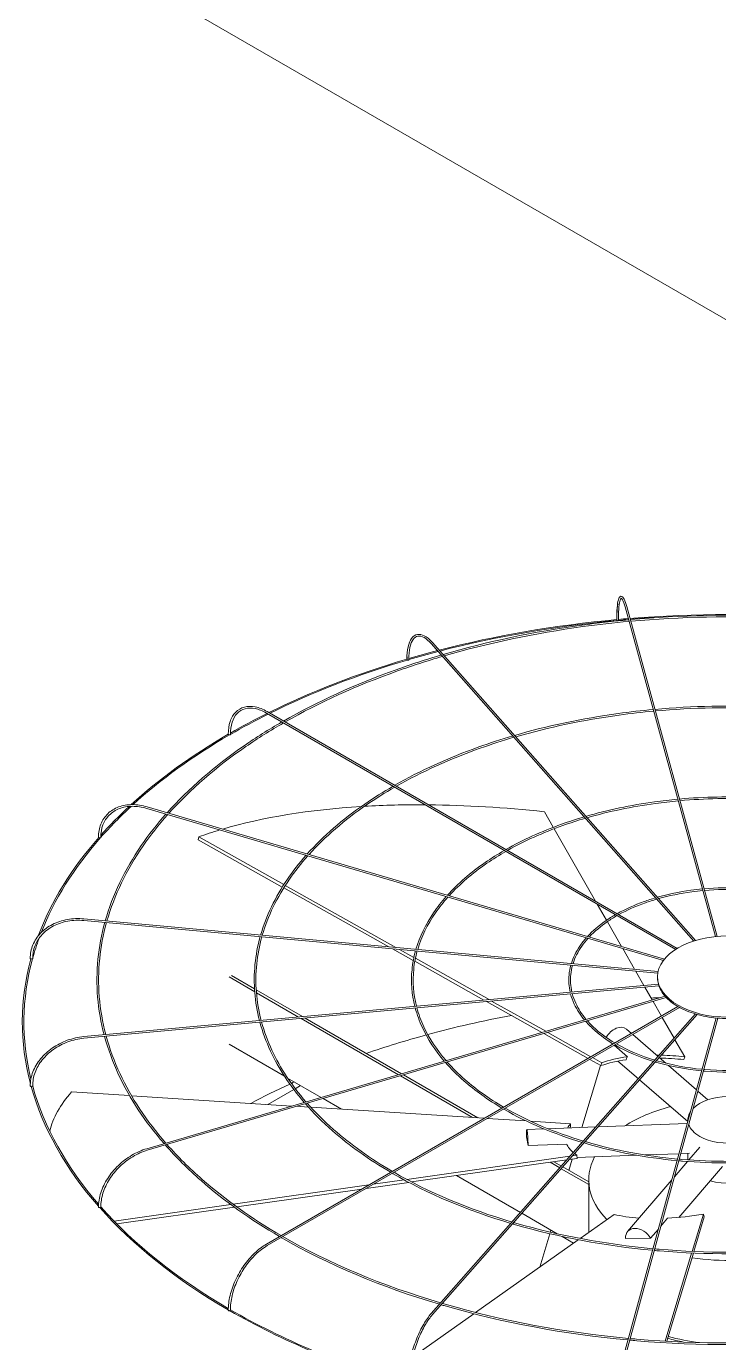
# Model space of a CAD drawing. Header units: millimetres. Extents: x -312439 to 477422, y -331570 to 212570.
# Drawn here: x 363799 to 364827, y 107253 to 109208 of the extents above; entities that cross this region are included whole.
import ezdxf

# ---------------------------------------------------------------- set-up
doc = ezdxf.new("R2010")
doc.units = ezdxf.units.MM

msp = doc.modelspace()

# ---------------------------------------------------------------- linework, layer by layer
at = {"color": 5, "linetype": 'Continuous', "lineweight": 0, "extrusion": (-1.11022e-16, 0.816497, 0.57735)}
msp.add_line((360696.16, 111163.431), (370500.469, 105502.91), dxfattribs=at)
at = {"color": 3, "linetype": 'Continuous', "lineweight": 0, "extrusion": (-1.11022e-16, 0.816497, 0.57735)}
for p, q in [((364822.666, 107855.729), (364688.311, 108345.487)), ((364690.673, 108346.135), (364825.141, 107855.967)), ((364790.265, 107849.069), (364400.315, 108290.926)), ((364792.829, 107849.865), (364402.152, 108292.547)), ((364763.466, 107836.76), (364155.414, 108187.819)), ((364765.831, 107838.223), (364156.639, 108189.94)), ((364745.153, 107820.318), (363977.528, 108046.134)), ((363978.219, 108048.484), (364746.789, 107822.39)), ((364581.612, 108018.138), (364568.401, 108041.199)), ((364053.778, 107999.582), (364055.014, 108003.87)), ((364055.014, 108003.87), (364181.338, 107933.067)), ((364644.577, 107908.229), (364582.844, 108015.987)), ((364179.011, 107929.391), (364053.778, 107999.582)), ((364337.283, 107840.683), (364181.151, 107928.192)), ((364183.479, 107931.867), (364347.899, 107839.712)), ((364660.74, 107880.015), (364646.998, 107904.003)), ((364736.955, 107801.676), (363884.101, 107879.664)), ((363884.324, 107882.103), (364737.412, 107804.094)), ((364683.002, 107841.155), (364661.962, 107877.883)), ((364373.637, 107820.307), (364342.527, 107837.744)), ((364353.143, 107836.773), (364374.53, 107824.786)), ((364702.4, 107807.295), (364684.761, 107838.084)), ((364478.602, 107761.475), (364375.896, 107819.041)), ((364376.768, 107823.531), (364486.241, 107762.174)), ((364716.202, 107783.202), (364703.887, 107804.7)), ((364737.759, 107785.174), (363884.101, 107707.112)), ((364099.882, 107795.894), (364137.941, 107773.92)), ((364137.67, 107778.077), (364103.346, 107797.894)), ((364736.546, 107794.34), (364736.546, 107796.34)), ((364738.482, 107782.78), (363884.324, 107704.673)), ((363977.528, 107540.642), (364747.709, 107767.209)), ((364749.547, 107765.197), (363978.219, 107538.292)), ((364209.108, 107736.832), (364140.212, 107776.609)), ((364140.514, 107772.435), (364203.127, 107736.285)), ((364728.587, 107761.584), (364717.541, 107780.865)), ((364155.414, 107398.957), (364766.752, 107751.913)), ((364156.639, 107396.836), (364769.229, 107750.515)), ((364564.52, 107713.32), (364482.375, 107759.361)), ((364490.014, 107760.059), (364570.346, 107715.034)), ((364742.236, 107737.759), (364729.838, 107759.399)), ((364206.805, 107734.162), (364351.462, 107650.644)), ((364356.052, 107651.994), (364212.786, 107734.709)), ((364400.315, 107295.85), (364792.971, 107740.774)), ((364402.152, 107294.229), (364795.574, 107740.021)), ((364688.311, 107241.289), (364823.708, 107734.847)), ((364690.673, 107240.641), (364826.187, 107734.624)), ((364761.159, 107704.727), (364743.453, 107735.633)), ((364633.217, 107674.817), (364567.508, 107711.646)), ((364573.334, 107713.36), (364637.593, 107677.343)), ((364690.185, 107718.448), (364697.624, 107712.002)), ((364699.583, 107710.305), (364737.264, 107677.651)), ((364182.137, 107648.404), (364099.882, 107695.894)), ((364666.987, 107698.596), (364669.953, 107696.026)), ((364671.912, 107694.329), (364691.641, 107677.232)), ((364776.883, 107677.279), (364762.445, 107702.482)), ((364652.454, 107664.035), (364635.703, 107673.423)), ((364640.079, 107675.95), (364653.689, 107668.322)), ((364652.454, 107664.035), (364653.689, 107668.322)), ((364677.6, 107670.847), (364708.006, 107644.498)), ((364739.115, 107676.047), (364748.696, 107667.745)), ((364775.648, 107672.992), (364776.883, 107677.279)), ((364354.392, 107648.952), (364461.74, 107586.975)), ((364469.529, 107586.478), (364358.982, 107650.303)), ((364624.023, 107572.157), (364651.874, 107664.36)), ((364752.717, 107664.259), (364794.428, 107628.113)), ((364196.012, 107628.616), (364157.499, 107606.38)), ((364236.721, 107616.89), (364186.876, 107645.668)), ((364206.212, 107634.504), (364198.149, 107629.85)), ((364709.857, 107642.894), (364781.461, 107580.844)), ((363952.048, 107619.485), (363865.886, 107624.98)), ((364193.245, 107604.1), (363954.99, 107619.297)), ((364267.023, 107599.395), (364239.651, 107615.198)), ((364796.48, 107626.335), (364811.417, 107613.392)), ((364217.624, 107602.545), (364200.378, 107603.645)), ((364479.148, 107585.865), (364221.143, 107602.321)), ((364541.182, 107581.908), (364483.559, 107585.583)), ((364542.298, 107569.128), (364567.776, 107570.072)), ((364607.294, 107577.691), (364547.825, 107581.484)), ((364573.727, 107570.293), (364644.844, 107572.929)), ((364607.389, 107573.024), (364607.294, 107577.691)), ((364648.221, 107573.054), (364780.67, 107577.963)), ((364781.576, 107583.48), (364781.576, 107581.262)), ((364544.338, 107545.199), (364541.706, 107558.206)), ((364601.567, 107547.32), (364544.338, 107545.199)), ((364610.123, 107529.884), (364616.778, 107530.83)), ((364616.873, 107526.163), (364616.778, 107530.83)), ((364616.842, 107527.645), (364705.738, 107530.94)), ((364717.996, 107531.394), (364768.408, 107533.263)), ((364770.974, 107533.358), (364783.894, 107533.837)), ((364781.576, 107533.751), (364781.576, 107524.081)), ((364783.109, 107523.969), (364799.454, 107543.04)), ((364364.147, 107494.914), (364606.387, 107529.353)), ((364601.664, 107524.001), (364371.134, 107491.227)), ((364576.91, 107520.481), (364591.251, 107512.202)), ((364593.589, 107514.852), (364582.47, 107521.272)), ((364593.415, 107510.952), (364634.297, 107487.349)), ((364634.297, 107491.349), (364595.754, 107513.602)), ((364604.765, 107508.4), (364609.828, 107525.161)), ((364616.873, 107526.163), (364605.399, 107524.532)), ((364761.473, 107498.724), (364781.128, 107521.658)), ((364768.185, 107438.61), (364833.026, 107514.267)), ((364314.222, 107487.816), (364360.058, 107494.333)), ((364532.787, 107445.956), (364437.928, 107500.723)), ((364634.297, 107416.48), (364634.297, 107494.242)), ((364692.095, 107417.774), (364757.737, 107494.365)), ((364105.949, 107458.206), (364307.722, 107486.892)), ((364296.966, 107480.682), (364111.334, 107454.291)), ((364366.981, 107490.636), (364303.466, 107481.606)), ((363929.113, 107433.066), (364102.487, 107457.714)), ((364107.84, 107453.794), (363933.144, 107428.958)), ((364587.561, 107414.332), (364534.952, 107444.706)), ((364671.882, 107443.103), (364621.389, 107407.337)), ((364741.444, 107425.714), (364751.397, 107437.327)), ((364787.921, 107388.142), (364804.56, 107443.628)), ((364805.89, 107439.436), (364790.476, 107388.033)), ((364805.89, 107439.436), (364804.56, 107443.628)), ((364561.404, 107364.847), (364576.366, 107414.384)), ((364577.076, 107416.733), (364578.016, 107419.843)), ((364725.964, 107407.653), (364737.708, 107421.356)), ((364618.617, 107405.373), (364466.156, 107297.38)), ((364611.639, 107400.431), (364594.576, 107410.282)), ((364689.137, 107407.507), (364725.964, 107407.653)), ((364747.936, 107254.796), (364787.196, 107385.723)), ((364789.75, 107385.612), (364750.48, 107254.651)), ((364463.528, 107295.519), (364372.407, 107230.975))]:
    msp.add_line(p, q, dxfattribs=at)
at = {"color": 3, "linetype": 'Continuous', "lineweight": 0}
for centre, major_axis, ratio, start_param, end_param in [((364841.471, 107728.805), (-1048.768, 0), 0.57735027, 4.57359934, 4.85199434), ((364841.471, 107728.805), (-1048.768, 0), 0.57735027, 4.87097639, 5.13416564), ((364841.471, 107728.805), (-1046.319, 0), 0.57735027, 4.87108521, 5.13404975), ((364677.07, 108326.258), (1.225, 0), 0.57735027, 3.14159265, 3.70729107), ((364677.262, 108325.559), (1.225, 0.004), 0.56474576, 3.29698969, 4.86778602), ((364677.262, 108325.559), (1.225, 0.004), 0.56474576, 4.86778602, 6.28318531), ((364841.471, 107728.805), (-1048.768, 0), 0.57735027, 4.85438672, 4.86842813), ((364841.471, 107728.805), (-1046.319, 0), 0.57735027, 4.85435141, 4.86879705), ((364841.471, 107728.805), (-1046.319, 0), 0.57735027, 4.79833842, 4.85195343), ((364841.471, 107728.805), (-1048.768, 0), 0.57735027, 5.13694439, 5.18189128), ((364841.471, 107728.805), (-1046.319, 0), 0.57735027, 5.13683502, 5.18307763), ((364841.471, 107728.805), (-1048.768, 0), 0.57735027, 5.18510484, 5.42093263), ((364841.471, 107728.805), (-1046.319, 0), 0.57735027, 5.18527527, 5.42075236), ((364365.185, 108267.75), (1.225, 0), 0.57735027, 3.14159265, 4.134446), ((364365.741, 108267.12), (1.225, 0.01), 0.56597275, 3.60793822, 5.17873454), ((364365.741, 108267.12), (1.225, 0.01), 0.56597275, 5.17873454, 6.28318531), ((364841.471, 107728.805), (-1046.319, 0), 0.57735027, 5.42407254, 5.49730565), ((364841.471, 107728.805), (-1048.768, 0), 0.57735027, 5.42424502, 5.49496708), ((364841.471, 107728.805), (-1048.768, 0), 0.57735027, 5.49938311, 5.72060344), ((364099.88, 108156.463), (1.225, 0), 0.57735027, 3.14159265, 4.45055499), ((364841.471, 107728.805), (-1046.319, 0), 0.57735027, 5.49937067, 5.71908805), ((364100.746, 108155.963), (1.225, 0.016), 0.56830663, 3.91933875, 5.49013508), ((364100.746, 108155.963), (1.225, 0.016), 0.56830663, 5.49013508, 6.28318531), ((364841.471, 107728.805), (-1046.319, 0), 0.57735027, 5.72402786, 5.81143896), ((364841.471, 107728.805), (-1048.768, 0), 0.57735027, 5.72583618, 5.80677108), ((364842.706, 107562.381), (-971.388, 279.904), 0.41303809, 5.42335715, 5.70815224), ((364842.706, 107562.381), (-971.388, 279.904), 0.41303809, 5.31032739, 5.41762277), ((364842.706, 107562.381), (-971.388, 279.904), 0.41303809, 5.11506512, 5.30461302), ((364841.471, 107728.805), (-1048.768, 0), 0.57735027, 5.81359811, 6.07011802), ((364841.471, 107728.805), (-1046.319, 0), 0.57735027, 5.81336511, 6.06128621), ((363907.124, 108003.289), (1.225, 0), 0.57735027, 3.14159265, 4.76471425), ((363908.216, 108002.968), (1.225, 0.021), 0.57151893, 4.23145457, 5.8022509), ((363908.216, 108002.968), (1.225, 0.021), 0.57151893, 5.8022509, 6.28318531), ((364842.706, 107562.381), (-971.388, 279.904), 0.41303809, 5.71506764, 5.76687966), ((364841.471, 107728.805), (-1046.319, 0), 0.57735027, 6.07532621, 6.12502314), ((364841.471, 107728.805), (-1048.768, 0), 0.57735027, 6.12772105, 6.43448057), ((364841.471, 107728.805), (-1046.319, 0), 0.57735027, 6.1272654, 6.42392093), ((363805.787, 107823.222), (1.225, 0), 0.57735027, 3.14159265, 5.07887352), ((363806.996, 107823.111), (1.225, 0.023), 0.57529521, 4.54449158, 6.11528791), ((363806.996, 107823.111), (1.225, 0.023), 0.57529521, 6.11528791, 6.28318531), ((364841.038, 107794.34), (-104.492, 0), 0.57735027, 0, 0.1535113), ((364841.038, 107794.34), (-104.492, 0), 0.57735027, 0.16064797, 0.46767057), ((364841.471, 107163.917), (1046.319, 0), 0.57735027, 1.66704137, 1.68043487), ((364841.038, 107794.34), (-104.492, 0), 0.57735027, 0.47480723, 0.78182983), ((364841.038, 107794.34), (-104.492, 0), 0.57735027, 0.7889665, 1.0959891), ((364841.471, 107163.917), (1046.319, 0), 0.57735027, 1.88378363, 2.01152702), ((364841.038, 107794.34), (-104.492, 0), 0.57735027, 1.10312576, 1.41014836), ((364841.038, 107794.34), (-104.492, 0), 0.57735027, 1.41728503, 1.72430763), ((364841.471, 107163.917), (1046.319, 0), 0.57735027, 2.01409491, 2.11046953), ((364675.707, 107701.741), (-14.478, -16.707), 0.67950023, 3.14159265, 5.02860292), ((364841.471, 107558.093), (-233.097, 67.167), 0.41303809, 5.53223376, 5.76687966), ((364842.706, 107562.381), (233.097, -67.167), 0.41303809, 2.38836611, 2.62528701), ((364842.706, 107562.381), (233.097, -67.167), 0.41303809, 2.14647482, 2.1667574), ((364841.471, 107558.093), (-233.097, 67.167), 0.41303809, 5.11506512, 5.27837519), ((364842.706, 107562.381), (233.097, -67.167), 0.41303809, 1.97347247, 2.1313259), ((363805.787, 107633.888), (1.225, 0), 0.57735027, 3.14159265, 5.39303278), ((364841.471, 107728.805), (-1048.768, 0), 0.57735027, 0.1585854, 0.46892864), ((363806.996, 107633.999), (1.225, 0.023), 0.57926583, 4.8585762, 6.28318531), ((364841.471, 107728.805), (-1046.319, 0), 0.57735027, 0.15790655, 0.46457773), ((364841.471, 107163.917), (1046.319, 0), 0.57735027, 2.24276735, 2.31574628), ((364841.471, 107163.917), (1046.319, 0), 0.57735027, 2.23436866, 2.24000128), ((364841.376, 107562.761), (-1010.701, -20.593), 0.30331876, 6.01219977, 6.20271663), ((364841.471, 107583.48), (-59.895, 0), 0.57735027, 3.69756416, 5.76575409), ((364841.471, 107494.242), (-207.174, 0), 0.57735027, 5.13902547, 5.54737639), ((364841.471, 107583.48), (-59.895, 0), 0.57735027, 5.91432374, 6.33788761), ((364543.117, 107547.035), (-0.819, 22.092), 0.05230802, 4.627231, 7.32191967), ((364841.376, 107562.761), (-242.531, -4.942), 0.30331876, 6.01219977, 6.09914028), ((364841.471, 107558.093), (-242.531, -4.942), 0.30331876, 6.01219977, 6.0333648), ((364841.471, 107583.48), (-59.895, 0), 0.57735027, 0.20327195, 0.78539816), ((364841.471, 107583.48), (-59.895, 0), 0.57735027, 0.78539816, 2.89978042), ((364841.376, 107562.761), (-242.531, -4.942), 0.30331876, 0.14390811, 0.31767721), ((364841.376, 107562.761), (-242.531, -4.942), 0.30331876, 0.34103276, 0.38082901), ((364841.471, 107494.242), (-207.174, 0), 0.57735027, 5.99169836, 6.79713651), ((364841.471, 107523.858), (-59.895, 0), 0.57735027, 1.1079301, 2.23846982), ((363907.124, 107453.821), (1.225, 0), 0.57735027, 3.14159265, 5.70719205), ((364841.471, 107728.805), (-1048.768, 0), 0.57735027, 0.4725868, 0.78374969), ((363908.216, 107454.142), (1.225, 0.021), 0.58304212, 5.17373692, 6.28318531), ((364841.471, 107728.805), (-1046.319, 0), 0.57735027, 0.47175253, 0.78145685), ((364840.141, 107562.286), (-231.216, -73.381), 0.44048996, 0.62708313, 0.83556185), ((364840.141, 107562.286), (-231.216, -73.381), 0.44048996, 1.04197677, 1.27889767), ((364708.881, 107403.388), (16.786, -14.386), 0.73180825, 1.0914656, 3.78615427), ((364841.471, 107494.242), (-207.174, 0), 0.57735027, 1.30817895, 1.9425337), ((364099.88, 107300.647), (1.225, 0), 0.57735027, 3.14159265, 6.02135132), ((364841.471, 107728.805), (-1048.768, 0), 0.57735027, 0.78656596, 1.09808088), ((364100.746, 107301.147), (1.225, 0.017), 0.58625442, 5.48989346, 6.28318531), ((364841.471, 107728.805), (-1046.319, 0), 0.57735027, 0.78587838, 1.09689941), ((364841.471, 107369.737), (-212.072, 0), 0.57735027, 1.13383327, 1.25213937), ((364841.471, 107369.737), (-207.174, 0), 0.57735027, 1.12739667, 1.36460952)]:
    msp.add_ellipse(centre, major_axis=major_axis, ratio=ratio, start_param=start_param, end_param=end_param, dxfattribs=at)
msp.add_ellipse((364841.038, 107796.34), major_axis=(-104.492, 0), ratio=0.57735027, dxfattribs=at)
for points, knots in [([(364675.846, 108326.258), (364675.846, 108333.072), (364676.052, 108339.138), (364676.863, 108349.211), (364677.46, 108353.208), (364679.067, 108358.894), (364679.97, 108360.955), (364683.11, 108361.417), (364684.103, 108360.827), (364686.308, 108358.485), (364687.538, 108355.867), (364689.456, 108350.342), (364690.065, 108348.351), (364690.673, 108346.135)], [4.71238898, 4.71238898, 4.71238898, 4.71238898, 5.02654825, 5.02654825, 5.34070751, 5.34070751, 5.65486678, 5.65486678, 5.82360284, 5.82360284, 6.1377621, 6.1377621, 6.28318531, 6.28318531, 6.28318531, 6.28318531]), ([(364688.311, 108345.487), (364687.038, 108350.127), (364685.761, 108353.693), (364683.536, 108358.016), (364682.539, 108358.615), (364682.433, 108358.615), (364681.614, 108358.02), (364680.205, 108353.362), (364679.628, 108349.963), (364678.786, 108340.989), (364678.538, 108335.27), (364678.485, 108327.718), (364678.483, 108326.65), (364678.487, 108325.563)], [0, 0, 0, 0, 0.31526689, 0.31526689, 0.60947257, 0.60947257, 0.92674061, 0.92674061, 1.22083726, 1.22083726, 1.53563039, 1.53563039, 1.5863402, 1.5863402, 1.5863402, 1.5863402]), ([(364677.373, 108350.798), (364677.336, 108350.555), (364677.3, 108350.308), (364676.693, 108345.961), (364676.316, 108340.749), (364676.063, 108331.8), (364676.028, 108328.759), (364676.037, 108325.558)], [7.384497053, 7.384497053, 7.384497053, 7.384497053, 7.403952931, 7.403952931, 7.721220971, 7.721220971, 7.869487909, 7.869487909, 7.869487909, 7.869487909]), ([(364986.049, 108326.617), (364964.804, 108328.538), (364943.444, 108330.038), (364846.743, 108334.881), (364770.678, 108333.369), (364696.027, 108326.617)], [3.771589677, 3.771589677, 3.771589677, 3.771589677, 3.840445898, 3.840445898, 4.082391957, 4.082391957, 4.082391957, 4.082391957]), ([(364985.39, 108324.217), (364964.598, 108326.092), (364943.697, 108327.561), (364847.445, 108332.433), (364771.356, 108330.95), (364696.686, 108324.217)], [3.7720633, 3.7720633, 3.7720633, 3.7720633, 3.839550132, 3.839550132, 4.081918334, 4.081918334, 4.081918334, 4.081918334]), ([(364693.549, 108326.391), (364670.252, 108324.247), (364647.096, 108321.594), (364552.728, 108308.629), (364483.317, 108293.949), (364417.813, 108274.801)], [4.085069591, 4.085069591, 4.085069591, 4.085069591, 4.160608173, 4.160608173, 4.395665913, 4.395665913, 4.395665913, 4.395665913]), ([(364694.208, 108323.991), (364671.176, 108321.878), (364648.282, 108319.267), (364554.296, 108306.425), (364485, 108291.826), (364419.603, 108272.772)], [4.084600117, 4.084600117, 4.084600117, 4.084600117, 4.159387709, 4.159387709, 4.39434399, 4.39434399, 4.39434399, 4.39434399]), ([(364363.96, 108267.75), (364363.96, 108274.611), (364364.562, 108280.806), (364366.948, 108291.308), (364368.726, 108295.619), (364373.449, 108301.958), (364376.444, 108303.982), (364383.004, 108305.12), (364386.442, 108304.427), (364393.694, 108300.746), (364397.552, 108297.603), (364401.649, 108293.112), (364401.9, 108292.832), (364402.152, 108292.547)], [4.71238898, 4.71238898, 4.71238898, 4.71238898, 5.02654825, 5.02654825, 5.34070751, 5.34070751, 5.65486678, 5.65486678, 5.94845155, 5.94845155, 6.26261081, 6.26261081, 6.28318531, 6.28318531, 6.28318531, 6.28318531]), ([(364400.315, 108290.926), (364396.659, 108295.069), (364393.028, 108298.131), (364386.296, 108301.818), (364383.233, 108302.444), (364377.868, 108301.504), (364375.48, 108299.928), (364371.372, 108294.334), (364369.707, 108290.316), (364367.498, 108280.304), (364366.939, 108274.342), (364366.963, 108267.516), (364366.964, 108267.324), (364366.966, 108267.131)], [0, 0, 0, 0, 0.31464476, 0.31464476, 0.6289116, 0.6289116, 0.94617964, 0.94617964, 1.26344768, 1.26344768, 1.5772832, 1.5772832, 1.5863402, 1.5863402, 1.5863402, 1.5863402]), ([(364415.218, 108274.04), (364392.401, 108267.319), (364370.06, 108260.057), (364287.67, 108230.644), (364231.354, 108205), (364180.776, 108176.004)], [4.398772282, 4.398772282, 4.398772282, 4.398772282, 4.480777933, 4.480777933, 4.708868502, 4.708868502, 4.708868502, 4.708868502]), ([(364417.007, 108272.013), (364394.285, 108265.342), (364372.037, 108258.134), (364289.881, 108228.907), (364233.696, 108203.411), (364183.231, 108174.587)], [4.39745622, 4.39745622, 4.39745622, 4.39745622, 4.479217897, 4.479217897, 4.707006068, 4.707006068, 4.707006068, 4.707006068]), ([(364364.553, 108271.168), (364364.531, 108270.352), (364364.518, 108269.524), (364364.511, 108268.167), (364364.512, 108267.644), (364364.516, 108267.117)], [7.8059806913, 7.8059806913, 7.8059806913, 7.8059806913, 7.8451401512, 7.8451401512, 7.8694167814, 7.8694167814, 7.8694167814, 7.8694167814]), ([(364098.655, 108156.463), (364098.655, 108163.363), (364099.6, 108169.744), (364103.334, 108180.858), (364106.127, 108185.593), (364113.321, 108192.873), (364117.714, 108195.416), (364127.584, 108198.022), (364133.051, 108198.09), (364144.508, 108195.814), (364150.504, 108193.463), (364156.533, 108190.001), (364156.586, 108189.971), (364156.639, 108189.94)], [3.14159265, 3.14159265, 3.14159265, 3.14159265, 3.45575192, 3.45575192, 3.76991118, 3.76991118, 4.08269654, 4.08269654, 4.39544819, 4.39544819, 4.70960746, 4.70960746, 4.71238898, 4.71238898, 4.71238898, 4.71238898]), ([(364155.414, 108187.819), (364149.664, 108191.138), (364143.939, 108193.38), (364133.142, 108195.52), (364128.076, 108195.421), (364119.072, 108192.966), (364115.127, 108190.617), (364108.636, 108183.844), (364106.093, 108179.41), (364102.714, 108168.822), (364101.881, 108162.672), (364101.971, 108155.979)], [1.57079633, 1.57079633, 1.57079633, 1.57079633, 1.88806437, 1.88806437, 2.20533241, 2.20533241, 2.52260045, 2.52260045, 2.83986849, 2.83986849, 3.15713653, 3.15713653, 3.15713653, 3.15713653]), ([(364949.482, 108193.321), (364933.633, 108194.75), (364917.7, 108195.865), (364845.385, 108199.481), (364788.464, 108198.356), (364732.594, 108193.321)], [3.772165081, 3.772165081, 3.772165081, 3.772165081, 3.840593344, 3.840593344, 4.081816553, 4.081816553, 4.081816553, 4.081816553]), ([(364948.823, 108190.921), (364933.428, 108192.303), (364917.952, 108193.388), (364846.087, 108197.032), (364789.143, 108195.937), (364733.253, 108190.921)], [3.772797592, 3.772797592, 3.772797592, 3.772797592, 3.839399606, 3.839399606, 4.081184042, 4.081184042, 4.081184042, 4.081184042]), ([(364730.116, 108193.096), (364712.657, 108191.485), (364695.302, 108189.495), (364624.751, 108179.793), (364572.892, 108168.838), (364523.931, 108154.558)], [4.085383912, 4.085383912, 4.085383912, 4.085383912, 4.160809561, 4.160809561, 4.394762921, 4.394762921, 4.394762921, 4.394762921]), ([(364730.774, 108190.696), (364713.58, 108189.117), (364696.489, 108187.168), (364626.319, 108177.589), (364574.576, 108166.714), (364525.722, 108152.528)], [4.084758769, 4.084758769, 4.084758769, 4.084758769, 4.159183124, 4.159183124, 4.392998475, 4.392998475, 4.392998475, 4.392998475]), ([(364178.323, 108174.592), (364158.788, 108163.31), (364140.117, 108151.528), (364078.032, 108108.695), (364039.555, 108075.249), (364007.884, 108039.757)], [4.712563603, 4.712563603, 4.712563603, 4.712563603, 4.800982872, 4.800982872, 5.022068239, 5.022068239, 5.022068239, 5.022068239]), ([(364180.773, 108173.178), (364161.283, 108161.963), (364142.652, 108150.251), (364080.611, 108107.619), (364042.144, 108074.313), (364010.486, 108038.992)], [4.710711416, 4.710711416, 4.710711416, 4.710711416, 4.799012884, 4.799012884, 5.020261931, 5.020261931, 5.020261931, 5.020261931]), ([(364521.335, 108153.797), (364504.182, 108148.742), (364487.388, 108143.281), (364425.825, 108121.291), (364383.816, 108102.181), (364346.05, 108080.584)], [4.398901247, 4.398901247, 4.398901247, 4.398901247, 4.481035777, 4.481035777, 4.70761983, 4.70761983, 4.70761983, 4.70761983]), ([(364523.124, 108151.77), (364506.067, 108146.765), (364489.365, 108141.358), (364428.037, 108119.553), (364386.159, 108100.591), (364348.506, 108079.165)], [4.397147207, 4.397147207, 4.397147207, 4.397147207, 4.478956818, 4.478956818, 4.705132161, 4.705132161, 4.705132161, 4.705132161]), ([(364343.594, 108079.173), (364328.871, 108070.67), (364314.8, 108061.788), (364268.441, 108029.783), (364239.774, 108004.9), (364216.124, 107978.498)], [4.712541759, 4.712541759, 4.712541759, 4.712541759, 4.801308866, 4.801308866, 5.020482203, 5.020482203, 5.020482203, 5.020482203]), ([(364346.045, 108077.758), (364331.366, 108069.322), (364317.336, 108060.511), (364271.02, 108028.706), (364242.366, 108003.964), (364218.728, 107977.732)], [4.710072273, 4.710072273, 4.710072273, 4.710072273, 4.798683598, 4.798683598, 5.018063384, 5.018063384, 5.018063384, 5.018063384]), ([(364766.671, 108059.845), (364755.053, 108058.769), (364743.505, 108057.441), (364696.762, 108051.002), (364662.444, 108043.767), (364630.017, 108034.35)], [4.086037534, 4.086037534, 4.086037534, 4.086037534, 4.161210359, 4.161210359, 4.393038284, 4.393038284, 4.393038284, 4.393038284]), ([(364912.927, 108060.071), (364902.471, 108061.006), (364891.96, 108061.737), (364844.023, 108064.126), (364806.242, 108063.389), (364769.149, 108060.071)], [3.773286698, 3.773286698, 3.773286698, 3.773286698, 3.840886477, 3.840886477, 4.080694936, 4.080694936, 4.080694936, 4.080694936]), ([(364912.268, 108057.67), (364902.266, 108058.559), (364892.213, 108059.261), (364844.725, 108061.677), (364806.921, 108060.969), (364769.807, 108057.67)], [3.774238416, 3.774238416, 3.774238416, 3.774238416, 3.839097695, 3.839097695, 4.079743218, 4.079743218, 4.079743218, 4.079743218]), ([(363905.9, 108003.289), (363905.9, 108010.218), (363907.097, 108016.817), (363911.799, 108028.694), (363915.304, 108033.968), (363924.266, 108042.636), (363929.72, 108046.026), (363942.003, 108050.591), (363948.83, 108051.766), (363963.182, 108051.818), (363970.706, 108050.694), (363978.219, 108048.484)], [4.71238898, 4.71238898, 4.71238898, 4.71238898, 5.02654825, 5.02654825, 5.34070751, 5.34070751, 5.65486678, 5.65486678, 5.96902604, 5.96902604, 6.28318531, 6.28318531, 6.28318531, 6.28318531]), ([(363977.528, 108046.134), (363970.265, 108048.271), (363963.016, 108049.338), (363949.279, 108049.246), (363942.794, 108048.087), (363931.226, 108043.687), (363926.144, 108040.448), (363917.847, 108032.216), (363914.63, 108027.221), (363910.37, 108015.93), (363909.328, 108009.633), (363909.44, 108002.989)], [0, 0, 0, 0, 0.31726804, 0.31726804, 0.63453608, 0.63453608, 0.95180412, 0.95180412, 1.26907216, 1.26907216, 1.5863402, 1.5863402, 1.5863402, 1.5863402]), ([(364767.329, 108057.446), (364755.977, 108056.401), (364744.691, 108055.114), (364698.331, 108048.797), (364664.128, 108041.642), (364631.809, 108032.319)], [4.08510236, 4.08510236, 4.08510236, 4.08510236, 4.158773218, 4.158773218, 4.390386282, 4.390386282, 4.390386282, 4.390386282]), ([(364006.087, 108037.733), (363992.6, 108022.461), (363980.366, 108006.816), (363944.81, 107954.907), (363926.858, 107917.401), (363916.009, 107879.205)], [5.026267439, 5.026267439, 5.026267439, 5.026267439, 5.121193451, 5.121193451, 5.33524268, 5.33524268, 5.33524268, 5.33524268]), ([(364008.682, 108036.969), (363995.297, 108021.879), (363983.147, 108006.427), (363947.461, 107954.691), (363929.395, 107917.168), (363918.491, 107878.978)], [5.024480731, 5.024480731, 5.024480731, 5.024480731, 5.118801023, 5.118801023, 5.334410373, 5.334410373, 5.334410373, 5.334410373]), ([(364627.42, 108033.59), (364615.943, 108030.205), (364604.706, 108026.547), (364563.965, 108011.978), (364536.249, 107999.395), (364511.284, 107985.186)], [4.399235311, 4.399235311, 4.399235311, 4.399235311, 4.481549286, 4.481549286, 4.705249353, 4.705249353, 4.705249353, 4.705249353]), ([(364629.21, 108031.563), (364617.827, 108028.228), (364606.682, 108024.624), (364566.178, 108010.24), (364538.595, 107997.803), (364513.745, 107983.765)], [4.396606667, 4.396606667, 4.396606667, 4.396606667, 4.478434088, 4.478434088, 4.701505316, 4.701505316, 4.701505316, 4.701505316]), ([(364508.826, 107983.776), (364498.928, 107978.059), (364489.471, 107972.085), (364458.833, 107950.906), (364439.968, 107934.573), (364424.334, 107917.248)], [4.712617693, 4.712617693, 4.712617693, 4.712617693, 4.801958432, 4.801958432, 5.017472679, 5.017472679, 5.017472679, 5.017472679]), ([(364511.278, 107982.361), (364501.423, 107976.711), (364492.007, 107970.808), (364461.416, 107949.829), (364442.564, 107933.636), (364426.944, 107916.481)], [4.708914423, 4.708914423, 4.708914423, 4.708914423, 4.798024648, 4.798024648, 5.013814843, 5.013814843, 5.013814843, 5.013814843]), ([(364214.323, 107976.475), (364204.128, 107964.936), (364194.885, 107953.112), (364168.355, 107914.336), (364154.98, 107886.476), (364146.823, 107858.099)], [5.026073872, 5.026073872, 5.026073872, 5.026073872, 5.121589201, 5.121589201, 5.333322518, 5.333322518, 5.333322518, 5.333322518]), ([(364216.92, 107975.711), (364206.826, 107964.354), (364197.666, 107952.723), (364171.008, 107914.12), (364157.519, 107886.243), (364149.307, 107857.872)], [5.023689806, 5.023689806, 5.023689806, 5.023689806, 5.118400985, 5.118400985, 5.332193335, 5.332193335, 5.332193335, 5.332193335]), ([(364803.225, 107926.594), (364797.45, 107926.053), (364791.709, 107925.387), (364768.775, 107922.211), (364751.997, 107918.696), (364736.105, 107914.14)], [4.08798608, 4.08798608, 4.08798608, 4.08798608, 4.162397179, 4.162397179, 4.387898946, 4.387898946, 4.387898946, 4.387898946]), ([(364803.883, 107924.196), (364798.374, 107923.685), (364792.896, 107923.061), (364770.345, 107920.005), (364753.684, 107916.569), (364737.901, 107912.104)], [4.086130867, 4.086130867, 4.086130867, 4.086130867, 4.157537531, 4.157537531, 4.382563309, 4.382563309, 4.382563309, 4.382563309]), ([(364876.372, 107926.819), (364871.309, 107927.262), (364866.222, 107927.609), (364842.662, 107928.772), (364824.02, 107928.421), (364805.704, 107926.819)], [3.776630452, 3.776630452, 3.776630452, 3.776630452, 3.841752063, 3.841752063, 4.077351182, 4.077351182, 4.077351182, 4.077351182]), ([(364875.713, 107924.417), (364871.104, 107924.815), (364866.474, 107925.134), (364843.364, 107926.322), (364824.699, 107926.001), (364806.363, 107924.417)], [3.778551419, 3.778551419, 3.778551419, 3.778551419, 3.838185012, 3.838185012, 4.075430215, 4.075430215, 4.075430215, 4.075430215]), ([(364422.528, 107915.226), (364415.637, 107907.432), (364409.395, 107899.442), (364391.89, 107873.797), (364383.088, 107855.567), (364377.628, 107836.993)], [5.025838542, 5.025838542, 5.025838542, 5.025838542, 5.122377625, 5.122377625, 5.329668134, 5.329668134, 5.329668134, 5.329668134]), ([(364425.125, 107914.462), (364418.335, 107906.85), (364412.177, 107899.053), (364394.547, 107873.582), (364385.632, 107855.335), (364380.115, 107836.766)], [5.022258505, 5.022258505, 5.022258505, 5.022258505, 5.117600339, 5.117600339, 5.327918781, 5.327918781, 5.327918781, 5.327918781]), ([(364733.506, 107913.383), (364727.704, 107911.668), (364722.024, 107909.813), (364702.105, 107902.666), (364688.682, 107896.607), (364676.524, 107889.784)], [4.400230759, 4.400230759, 4.400230759, 4.400230759, 4.483072665, 4.483072665, 4.698193224, 4.698193224, 4.698193224, 4.698193224]), ([(364735.295, 107911.356), (364729.589, 107909.69), (364724.001, 107907.89), (364704.322, 107900.926), (364691.036, 107895.012), (364678.996, 107888.357)], [4.394987895, 4.394987895, 4.394987895, 4.394987895, 4.476861237, 4.476861237, 4.690631098, 4.690631098, 4.690631098, 4.690631098]), ([(363804.562, 107823.222), (363804.562, 107830.166), (363805.893, 107836.996), (363811.089, 107849.739), (363814.951, 107855.649), (363824.808, 107865.963), (363830.8, 107870.367), (363844.318, 107877.249), (363851.841, 107879.729), (363867.687, 107882.536), (363876.007, 107882.863), (363884.324, 107882.103)], [4.71238898, 4.71238898, 4.71238898, 4.71238898, 5.02654825, 5.02654825, 5.34070751, 5.34070751, 5.65486678, 5.65486678, 5.96902604, 5.96902604, 6.28318531, 6.28318531, 6.28318531, 6.28318531]), ([(364674.058, 107888.38), (364668.986, 107885.448), (364664.143, 107882.383), (364649.224, 107872.029), (364640.163, 107864.244), (364632.555, 107855.995)], [4.712843699, 4.712843699, 4.712843699, 4.712843699, 4.803888031, 4.803888031, 5.008535494, 5.008535494, 5.008535494, 5.008535494]), ([(364676.512, 107886.963), (364671.482, 107884.1), (364666.68, 107881.105), (364651.815, 107870.952), (364642.772, 107863.306), (364635.182, 107855.222)], [4.705442937, 4.705442937, 4.705442937, 4.705442937, 4.796044704, 4.796044704, 5.001045495, 5.001045495, 5.001045495, 5.001045495]), ([(363884.101, 107879.664), (363876.04, 107880.401), (363867.984, 107880.071), (363852.691, 107877.318), (363845.457, 107874.896), (363832.534, 107868.214), (363826.847, 107863.956), (363817.572, 107854.042), (363813.986, 107848.387), (363809.248, 107836.236), (363808.097, 107829.741), (363808.221, 107823.134)], [0, 0, 0, 0, 0.31726804, 0.31726804, 0.63453608, 0.63453608, 0.95180412, 0.95180412, 1.26907216, 1.26907216, 1.5863402, 1.5863402, 1.5863402, 1.5863402]), ([(363915.337, 107876.807), (363910.34, 107858.706), (363906.932, 107840.455), (363901.448, 107784.674), (363904.525, 107746.974), (363914.291, 107709.873)], [5.339721085, 5.339721085, 5.339721085, 5.339721085, 5.441089183, 5.441089183, 5.648615479, 5.648615479, 5.648615479, 5.648615479]), ([(363917.816, 107876.581), (363912.899, 107858.859), (363909.517, 107840.999), (363903.838, 107785.381), (363906.884, 107747.446), (363916.765, 107710.099)], [5.338921526, 5.338921526, 5.338921526, 5.338921526, 5.438899176, 5.438899176, 5.64936187, 5.64936187, 5.64936187, 5.64936187]), ([(364146.146, 107855.701), (364142.351, 107841.995), (364139.77, 107828.174), (364135.699, 107786.499), (364137.938, 107758.52), (364145.082, 107730.977)], [5.339283406, 5.339283406, 5.339283406, 5.339283406, 5.441448905, 5.441448905, 5.646435094, 5.646435094, 5.646435094, 5.646435094]), ([(364148.625, 107855.475), (364144.911, 107842.149), (364142.355, 107828.719), (364138.09, 107787.205), (364140.298, 107758.991), (364147.554, 107731.203)], [5.33821232, 5.33821232, 5.33821232, 5.33821232, 5.438530423, 5.438530423, 5.647409525, 5.647409525, 5.647409525, 5.647409525]), ([(364630.732, 107853.978), (364627.146, 107849.928), (364623.906, 107845.772), (364615.422, 107833.257), (364611.199, 107824.655), (364608.452, 107815.886)], [5.025139852, 5.025139852, 5.025139852, 5.025139852, 5.124718569, 5.124718569, 5.318852702, 5.318852702, 5.318852702, 5.318852702]), ([(364633.333, 107853.213), (364629.847, 107849.345), (364626.689, 107845.382), (364618.089, 107833.044), (364613.756, 107824.425), (364610.949, 107815.658)], [5.01795641, 5.01795641, 5.01795641, 5.01795641, 5.115193837, 5.115193837, 5.315025269, 5.315025269, 5.315025269, 5.315025269]), ([(364376.943, 107834.596), (364374.358, 107825.301), (364372.606, 107815.925), (364369.947, 107788.354), (364371.355, 107770.082), (364375.89, 107752.083)], [5.33857876, 5.33857876, 5.33857876, 5.33857876, 5.442163387, 5.442163387, 5.64226325, 5.64226325, 5.64226325, 5.64226325]), ([(364379.423, 107834.37), (364376.918, 107825.455), (364375.192, 107816.469), (364372.341, 107789.06), (364373.717, 107770.552), (364378.36, 107752.309)], [5.336959594, 5.336959594, 5.336959594, 5.336959594, 5.437790201, 5.437790201, 5.643665153, 5.643665153, 5.643665153, 5.643665153]), ([(364607.74, 107813.492), (364606.363, 107808.607), (364605.442, 107803.677), (364604.193, 107790.21), (364604.777, 107781.644), (364606.723, 107773.191)], [5.336493801, 5.336493801, 5.336493801, 5.336493801, 5.444267704, 5.444267704, 5.629920419, 5.629920419, 5.629920419, 5.629920419]), ([(364610.222, 107813.265), (364608.926, 107808.76), (364608.031, 107804.221), (364606.594, 107790.915), (364607.146, 107782.113), (364609.185, 107773.416)], [5.333180829, 5.333180829, 5.333180829, 5.333180829, 5.43554784, 5.43554784, 5.632366847, 5.632366847, 5.632366847, 5.632366847]), ([(364607.314, 107770.786), (364608.661, 107765.63), (364610.515, 107760.523), (364616.642, 107747.401), (364621.701, 107739.519), (364627.949, 107731.979)], [5.647555853, 5.647555853, 5.647555853, 5.647555853, 5.761093974, 5.761093974, 5.943993783, 5.943993783, 5.943993783, 5.943993783]), ([(364609.788, 107771.012), (364611.06, 107766.239), (364612.781, 107761.503), (364618.774, 107748.549), (364623.993, 107740.467), (364630.511, 107732.733)], [5.650528691, 5.650528691, 5.650528691, 5.650528691, 5.758797505, 5.758797505, 5.950674573, 5.950674573, 5.950674573, 5.950674573]), ([(364376.515, 107749.681), (364379.146, 107739.855), (364382.708, 107730.116), (364395.179, 107703.348), (364406.096, 107686.642), (364419.712, 107670.721)], [5.651173142, 5.651173142, 5.651173142, 5.651173142, 5.760561648, 5.760561648, 5.95641101, 5.95641101, 5.95641101, 5.95641101]), ([(364378.99, 107749.907), (364381.545, 107740.464), (364384.973, 107731.096), (364397.309, 107704.498), (364408.39, 107687.593), (364422.289, 107671.479)], [5.65270674, 5.65270674, 5.65270674, 5.65270674, 5.759411073, 5.759411073, 5.959865306, 5.959865306, 5.959865306, 5.959865306]), ([(364145.717, 107728.576), (364149.63, 107714.08), (364154.899, 107699.71), (364173.715, 107659.296), (364190.498, 107633.767), (364211.496, 107609.469)], [5.652395762, 5.652395762, 5.652395762, 5.652395762, 5.760377777, 5.760377777, 5.960593901, 5.960593901, 5.960593901, 5.960593901]), ([(364148.194, 107728.802), (364152.029, 107714.689), (364157.165, 107700.69), (364175.843, 107660.448), (364192.791, 107634.719), (364214.079, 107610.229)], [5.653428737, 5.653428737, 5.653428737, 5.653428737, 5.759610075, 5.759610075, 5.96292207, 5.96292207, 5.96292207, 5.96292207]), ([(364629.679, 107729.935), (364633.885, 107725.068), (364638.588, 107720.351), (364651.659, 107708.88), (364660.648, 107702.369), (364670.575, 107696.385)], [5.960592691, 5.960592691, 5.960592691, 5.960592691, 6.079635734, 6.079635734, 6.26166654, 6.26166654, 6.26166654, 6.26166654]), ([(364632.265, 107730.696), (364636.227, 107726.19), (364640.633, 107721.81), (364653.524, 107710.512), (364662.761, 107703.872), (364673.002, 107697.787)], [5.967591178, 5.967591178, 5.967591178, 5.967591178, 6.080287214, 6.080287214, 6.268831801, 6.268831801, 6.268831801, 6.268831801]), ([(363804.562, 107633.888), (363804.562, 107640.833), (363805.893, 107647.889), (363811.067, 107661.528), (363814.91, 107668.11), (363824.719, 107680.167), (363830.684, 107685.642), (363844.152, 107694.963), (363851.654, 107698.808), (363867.471, 107704.503), (363875.784, 107706.352), (363884.101, 107707.112)], [4.71238898, 4.71238898, 4.71238898, 4.71238898, 5.02654825, 5.02654825, 5.34070751, 5.34070751, 5.65486678, 5.65486678, 5.96902604, 5.96902604, 6.28318531, 6.28318531, 6.28318531, 6.28318531]), ([(363914.933, 107707.472), (363920.126, 107688.322), (363927.098, 107669.336), (363952.256, 107615.278), (363974.917, 107580.914), (364003.318, 107548.229)], [5.653093793, 5.653093793, 5.653093793, 5.653093793, 5.7602846, 5.7602846, 5.96276906, 5.96276906, 5.96276906, 5.96276906]), ([(363917.41, 107707.698), (363922.525, 107688.931), (363929.363, 107670.316), (363954.384, 107616.431), (363977.211, 107581.866), (364005.904, 107548.989)], [5.653873117, 5.653873117, 5.653873117, 5.653873117, 5.75970856, 5.75970856, 5.964525032, 5.964525032, 5.964525032, 5.964525032]), ([(363884.324, 107704.673), (363876.263, 107703.936), (363868.199, 107702.132), (363852.877, 107696.572), (363845.622, 107692.817), (363832.649, 107683.736), (363826.933, 107678.413), (363817.611, 107666.742), (363814.005, 107660.397), (363809.248, 107647.327), (363808.097, 107640.604), (363808.221, 107634.022)], [0, 0, 0, 0, 0.31726804, 0.31726804, 0.63453608, 0.63453608, 0.95180412, 0.95180412, 1.26907216, 1.26907216, 1.5863402, 1.5863402, 1.5863402, 1.5863402]), ([(364421.471, 107668.685), (364429.604, 107659.372), (364438.662, 107650.334), (364465.189, 107627.061), (364484.219, 107613.429), (364505.324, 107600.977)], [5.964776177, 5.964776177, 5.964776177, 5.964776177, 6.079826485, 6.079826485, 6.272361792, 6.272361792, 6.272361792, 6.272361792]), ([(364424.061, 107669.447), (364431.948, 107660.494), (364440.707, 107651.792), (364467.053, 107628.695), (364486.335, 107614.935), (364507.762, 107602.385)], [5.968309678, 5.968309678, 5.968309678, 5.968309678, 6.080154143, 6.080154143, 6.276006003, 6.276006003, 6.276006003, 6.276006003]), ([(364691.641, 107677.232), (364691.55, 107677.038), (364691.462, 107676.845), (364690.808, 107675.374), (364690.347, 107674.104), (364689.997, 107672.889)], [52.47056241, 52.47056241, 52.47056241, 52.47056241, 52.72742849, 52.72742849, 54.42831534, 54.42831534, 54.42831534, 54.42831534]), ([(364733.25, 107669.401), (364733.946, 107669.195), (364734.643, 107668.991), (364756.365, 107662.707), (364778.96, 107658.455), (364802.138, 107656.218)], [0.310941688, 0.310941688, 0.310941688, 0.310941688, 0.320879059, 0.320879059, 0.619731391, 0.619731391, 0.619731391, 0.619731391]), ([(364735.039, 107671.428), (364735.243, 107671.368), (364735.448, 107671.309), (364756.752, 107665.118), (364779.477, 107660.841), (364802.796, 107658.615)], [0.316175386, 0.316175386, 0.316175386, 0.316175386, 0.319111449, 0.319111449, 0.621557717, 0.621557717, 0.621557717, 0.621557717]), ([(364804.615, 107655.987), (364805.491, 107655.908), (364806.368, 107655.831), (364830.498, 107653.815), (364854.249, 107653.892), (364877.461, 107655.987)], [0.630366287, 0.630366287, 0.630366287, 0.630366287, 0.641648359, 0.641648359, 0.94043004, 0.94043004, 0.94043004, 0.94043004]), ([(364805.273, 107658.387), (364805.743, 107658.345), (364806.212, 107658.304), (364829.89, 107656.279), (364853.617, 107656.321), (364876.803, 107658.387)], [0.632258371, 0.632258371, 0.632258371, 0.632258371, 0.638337859, 0.638337859, 0.938537956, 0.938537956, 0.938537956, 0.938537956]), ([(364213.265, 107607.436), (364225.323, 107593.677), (364238.734, 107580.318), (364278.717, 107545.244), (364307.794, 107524.492), (364340.085, 107505.577)], [5.966185363, 5.966185363, 5.966185363, 5.966185363, 6.079886296, 6.079886296, 6.275955277, 6.275955277, 6.275955277, 6.275955277]), ([(364215.857, 107608.199), (364227.668, 107594.799), (364240.779, 107581.776), (364280.581, 107546.878), (364309.911, 107525.999), (364342.527, 107506.987)], [5.968548703, 5.968548703, 5.968548703, 5.968548703, 6.080105077, 6.080105077, 6.278398486, 6.278398486, 6.278398486, 6.278398486]), ([(364628.954, 107551.221), (364629.564, 107551.042), (364630.174, 107550.864), (364673.345, 107538.333), (364719.202, 107529.759), (364766.241, 107525.364)], [0.315168655, 0.315168655, 0.315168655, 0.315168655, 0.319555491, 0.319555491, 0.624932564, 0.624932564, 0.624932564, 0.624932564]), ([(363905.9, 107453.821), (363905.9, 107460.751), (363907.096, 107468.009), (363911.745, 107482.489), (363915.197, 107489.709), (363924.015, 107503.424), (363929.379, 107509.916), (363941.501, 107521.554), (363948.258, 107526.696), (363962.516, 107535.136), (363970.015, 107538.432), (363977.528, 107540.642)], [4.71238898, 4.71238898, 4.71238898, 4.71238898, 5.02654825, 5.02654825, 5.34070751, 5.34070751, 5.65486678, 5.65486678, 5.96902604, 5.96902604, 6.28318531, 6.28318531, 6.28318531, 6.28318531]), ([(363978.219, 107538.292), (363970.956, 107536.155), (363963.682, 107532.95), (363949.849, 107524.719), (363943.293, 107519.694), (363931.561, 107508.329), (363926.389, 107501.992), (363917.947, 107488.65), (363914.679, 107481.647), (363910.37, 107467.689), (363909.328, 107460.738), (363909.44, 107454.163)], [6.28318531, 6.28318531, 6.28318531, 6.28318531, 6.60045335, 6.60045335, 6.91772139, 6.91772139, 7.23498943, 7.23498943, 7.55225747, 7.55225747, 7.86952551, 7.86952551, 7.86952551, 7.86952551]), ([(364005.092, 107546.197), (364021.067, 107528.004), (364038.819, 107510.336), (364092.256, 107463.465), (364131.394, 107435.584), (364174.89, 107410.201)], [5.966968174, 5.966968174, 5.966968174, 5.966968174, 6.07991547, 6.07991547, 6.277817313, 6.277817313, 6.277817313, 6.277817313]), ([(364007.684, 107546.96), (364023.412, 107529.126), (364040.865, 107511.794), (364094.119, 107465.099), (364133.512, 107437.092), (364177.334, 107411.612)], [5.968743918, 5.968743918, 5.968743918, 5.968743918, 6.080079672, 6.080079672, 6.279655045, 6.279655045, 6.279655045, 6.279655045]), ([(364627.165, 107549.194), (364628.266, 107548.869), (364629.369, 107548.546), (364672.959, 107535.922), (364718.686, 107527.373), (364765.583, 107522.965)], [0.312542317, 0.312542317, 0.312542317, 0.312542317, 0.320442121, 0.320442121, 0.624004657, 0.624004657, 0.624004657, 0.624004657]), ([(364768.06, 107522.736), (364769.835, 107522.575), (364771.612, 107522.42), (364819.953, 107518.356), (364867.534, 107518.514), (364914.016, 107522.736)], [0.629347255, 0.629347255, 0.629347255, 0.629347255, 0.640828535, 0.640828535, 0.941449071, 0.941449071, 0.941449071, 0.941449071]), ([(364768.718, 107525.136), (364770.087, 107525.013), (364771.456, 107524.893), (364819.346, 107520.82), (364866.901, 107520.942), (364913.357, 107525.136)], [0.630291706, 0.630291706, 0.630291706, 0.630291706, 0.639167998, 0.639167998, 0.940504621, 0.940504621, 0.940504621, 0.940504621]), ([(364521.079, 107428.987), (364522.586, 107428.543), (364524.095, 107428.102), (364589.553, 107409.137), (364658.411, 107396.292), (364729.028, 107389.714)], [0.313079474, 0.313079474, 0.313079474, 0.313079474, 0.320295327, 0.320295327, 0.625438072, 0.625438072, 0.625438072, 0.625438072]), ([(364522.868, 107431.014), (364523.884, 107430.716), (364524.9, 107430.419), (364589.939, 107411.548), (364658.928, 107398.678), (364729.686, 107392.113)], [0.314832487, 0.314832487, 0.314832487, 0.314832487, 0.319703609, 0.319703609, 0.626059979, 0.626059979, 0.626059979, 0.626059979]), ([(364098.655, 107300.647), (364098.655, 107307.548), (364099.6, 107314.967), (364103.275, 107330.146), (364106.003, 107337.903), (364112.978, 107353.016), (364117.224, 107360.369), (364126.824, 107373.965), (364132.178, 107380.207), (364143.486, 107390.979), (364149.438, 107395.507), (364155.414, 107398.957)], [0, 0, 0, 0, 0.31415927, 0.31415927, 0.62831853, 0.62831853, 0.9424778, 0.9424778, 1.25663706, 1.25663706, 1.57079633, 1.57079633, 1.57079633, 1.57079633]), ([(364156.639, 107396.836), (364150.889, 107393.516), (364145.118, 107389.121), (364134.132, 107378.613), (364128.92, 107372.503), (364119.59, 107359.186), (364115.473, 107351.98), (364108.751, 107337.204), (364106.147, 107329.635), (364102.712, 107314.906), (364101.881, 107307.748), (364101.971, 107301.164)], [4.71238898, 4.71238898, 4.71238898, 4.71238898, 5.02965702, 5.02965702, 5.34692506, 5.34692506, 5.6641931, 5.6641931, 5.98146114, 5.98146114, 6.29872918, 6.29872918, 6.29872918, 6.29872918]), ([(364731.506, 107389.486), (364734.18, 107389.242), (364736.856, 107389.008), (364809.409, 107382.898), (364880.818, 107383.136), (364950.57, 107389.486)], [0.629005431, 0.629005431, 0.629005431, 0.629005431, 0.64055333, 0.64055333, 0.941790896, 0.941790896, 0.941790896, 0.941790896]), ([(364732.164, 107391.886), (364734.431, 107391.68), (364736.7, 107391.481), (364808.801, 107385.362), (364880.186, 107385.564), (364949.912, 107391.886)], [0.629634706, 0.629634706, 0.629634706, 0.629634706, 0.639445125, 0.639445125, 0.941161621, 0.941161621, 0.941161621, 0.941161621]), ([(364363.96, 107189.36), (364363.96, 107196.22), (364364.564, 107203.744), (364366.913, 107219.406), (364368.658, 107227.543), (364373.121, 107243.649), (364375.838, 107251.615), (364381.985, 107266.611), (364385.413, 107273.638), (364392.658, 107286.082), (364396.474, 107291.497), (364400.315, 107295.85)], [4.71238898, 4.71238898, 4.71238898, 4.71238898, 5.02654825, 5.02654825, 5.34070751, 5.34070751, 5.65486678, 5.65486678, 5.96902604, 5.96902604, 6.28318531, 6.28318531, 6.28318531, 6.28318531]), ([(364415.026, 107308.817), (364416.927, 107308.257), (364418.832, 107307.7), (364506.15, 107282.397), (364598.145, 107265.255), (364692.486, 107256.508)], [0.313387228, 0.313387228, 0.313387228, 0.313387228, 0.320221713, 0.320221713, 0.626169744, 0.626169744, 0.626169744, 0.626169744]), ([(364416.815, 107310.844), (364418.225, 107310.43), (364419.637, 107310.018), (364506.536, 107284.808), (364598.662, 107267.641), (364693.144, 107258.907)], [0.314702857, 0.314702857, 0.314702857, 0.314702857, 0.319777688, 0.319777688, 0.626637437, 0.626637437, 0.626637437, 0.626637437]), ([(364402.152, 107294.229), (364398.496, 107290.087), (364394.814, 107284.869), (364387.771, 107272.766), (364384.413, 107265.87), (364378.394, 107251.128), (364375.735, 107243.285), (364371.387, 107227.446), (364369.699, 107219.454), (364367.464, 107204.128), (364366.917, 107196.797), (364366.965, 107190.116), (364366.965, 107190.058), (364366.966, 107190.001)], [0, 0, 0, 0, 0.31464476, 0.31464476, 0.63176735, 0.63176735, 0.94903539, 0.94903539, 1.26630343, 1.26630343, 1.58357147, 1.58357147, 1.5863402, 1.5863402, 1.5863402, 1.5863402]), ([(364695.622, 107258.68), (364698.783, 107258.393), (364701.948, 107258.115), (364798.253, 107249.949), (364893.462, 107250.232), (364986.454, 107258.68)], [0.62931922, 0.62931922, 0.62931922, 0.62931922, 0.639583767, 0.639583767, 0.941477106, 0.941477106, 0.941477106, 0.941477106]), ([(364694.963, 107256.28), (364698.532, 107255.955), (364702.104, 107255.642), (364798.861, 107247.486), (364894.094, 107247.804), (364987.113, 107256.28)], [0.628847379, 0.628847379, 0.628847379, 0.628847379, 0.640415364, 0.640415364, 0.941948948, 0.941948948, 0.941948948, 0.941948948])]:
    msp.add_open_spline(points, degree=3, knots=knots, dxfattribs=at)
for points in [[(364672.989, 107694.951), (364673.37, 107694.728), (364673.751, 107694.506), (364674.134, 107694.285)], [(364674.134, 107694.285), (364690.778, 107684.676), (364709.901, 107676.525), (364730.669, 107670.178)], [(364675.435, 107696.363), (364692.161, 107686.715), (364711.46, 107678.532), (364732.451, 107672.197)], [(364507.756, 107599.553), (364508.137, 107599.331), (364508.519, 107599.11), (364508.902, 107598.889)], [(364508.902, 107598.889), (364542.85, 107579.289), (364582.01, 107562.73), (364624.577, 107549.964)], [(364510.203, 107600.966), (364544.232, 107581.328), (364583.57, 107564.738), (364626.363, 107551.987)], [(364342.523, 107504.156), (364342.905, 107503.934), (364343.288, 107503.713), (364343.67, 107503.492)], [(364343.67, 107503.492), (364394.921, 107473.902), (364454.121, 107448.936), (364518.49, 107429.755)], [(364344.971, 107505.569), (364396.303, 107475.942), (364455.681, 107450.945), (364520.276, 107431.779)], [(364177.331, 107408.782), (364177.7, 107408.568), (364178.069, 107408.355), (364178.439, 107408.141)], [(364178.439, 107408.141), (364247.001, 107368.557), (364326.251, 107335.18), (364412.435, 107309.583)], [(364179.779, 107410.196), (364248.413, 107370.584), (364327.829, 107337.185), (364414.223, 107311.608)]]:
    msp.add_open_spline(points, degree=3, dxfattribs=at)

doc.saveas('drawing.dxf')
